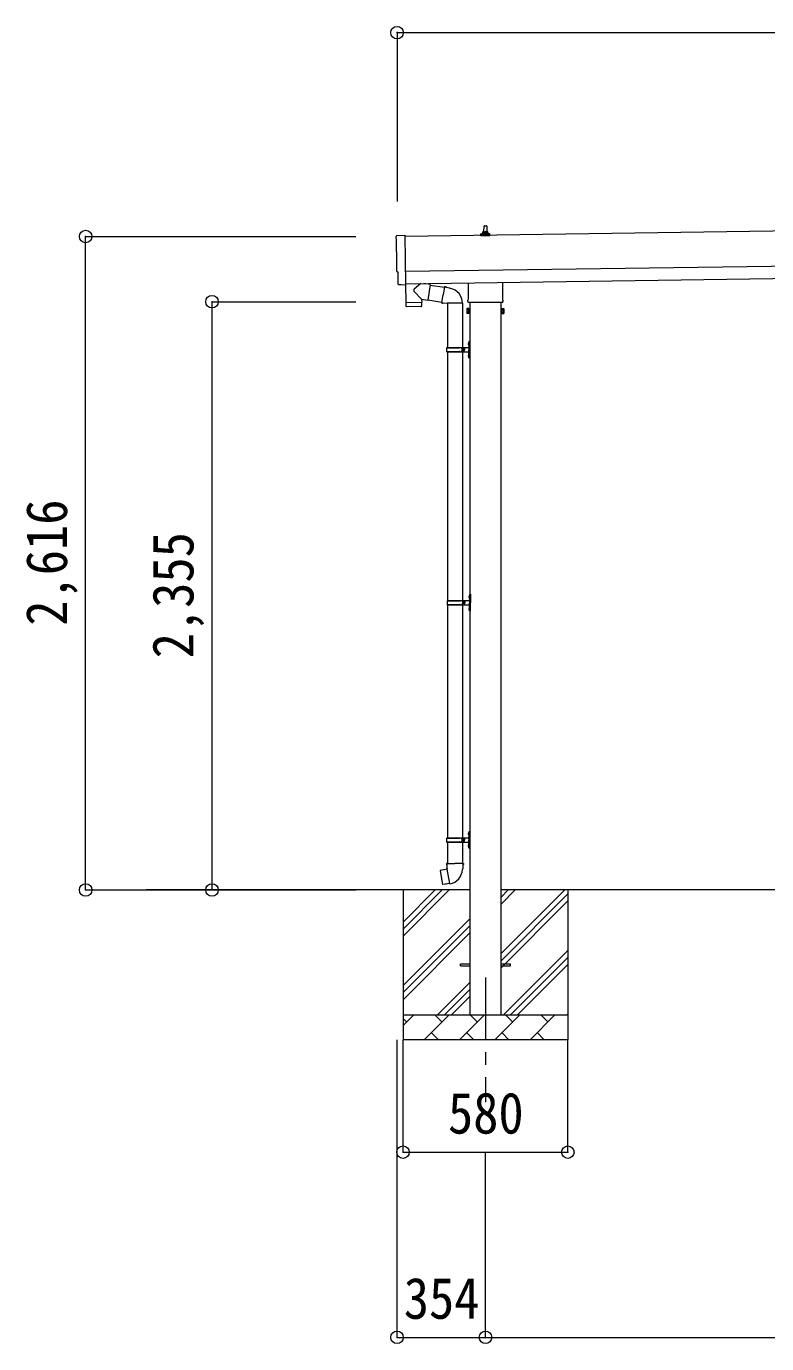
# Model space of a CAD drawing. Units: millimetres at full size, sheet at 1:50; some dimension numbers follow another scale. Extents: x -14053 to 14053, y -9700 to 9700.
# Drawn here: x -2432 to 535, y -6767 to -1493 of the extents above; entities that cross this region are included whole.
import ezdxf
from ezdxf.enums import TextEntityAlignment as Align

# ---------------------------------------------------------------- set-up
doc = ezdxf.new("R2010")
doc.units = ezdxf.units.MM
doc.header["$LTSCALE"] = 50
doc.header["$PDMODE"] = 32
doc.header["$PDSIZE"] = 50
doc.linetypes.add('CHAIN1', pattern=[8, 5, -1, 1, -1])
for name, color, linetype, lineweight in [('0-0_0', 7, 'Continuous', 9), ('0-1_Defpoints', 4, 'Continuous', 9), ('0-2_TEXT1', 7, 'Continuous', 9), ('0-6_PARTS1', 6, 'Continuous', 9)]:
    doc.layers.add(name, color=color, linetype=linetype, lineweight=lineweight)
doc.styles.add('ＭＳ ゴシック', font='')
doc.styles.get('ＭＳ ゴシック').set_extended_font_data('MS Gothic')

msp = doc.modelspace()

# ---------------------------------------------------------------- linework, layer by layer
at = {"layer": '0-0_0'}
for p, q in [((-654.63, -4950.76), (-1950.42, -4950.76)), ((-922.13, -4950.76), (-922.13, -5550.76)), ((-922.13, -5135.81), (-737.07, -4950.76)), ((-922.13, -5107.53), (-765.36, -4950.76)), ((-922.13, -5079.24), (-793.64, -4950.76)), ((2345.37, -4950.76), (-529.63, -4950.76)), ((-529.63, -5205.86), (-274.53, -4950.76)), ((-529.63, -5007.87), (-472.52, -4950.76)), ((-529.63, -4979.58), (-500.8, -4950.76)), ((-262.13, -4950.76), (-262.13, -5550.76)), ((-529.63, -5234.14), (-262.13, -4966.64)), ((-529.63, -5262.43), (-262.13, -4994.93)), ((-922.13, -5333.8), (-654.63, -5066.3)), ((-922.13, -5362.08), (-654.63, -5094.58)), ((-922.13, -5390.37), (-654.63, -5122.87)), ((-519.97, -5450.76), (-262.13, -5192.92)), ((-491.68, -5450.76), (-262.13, -5221.2)), ((-463.4, -5450.76), (-262.13, -5249.48)), ((-784.53, -5450.76), (-654.63, -5320.86)), ((-756.24, -5450.76), (-654.63, -5349.14)), ((-727.96, -5450.76), (-654.63, -5377.43)), ((-922.13, -5450.76), (-262.13, -5450.76)), ((-922.13, -5493.65), (-879.23, -5450.76)), ((-907.79, -5479.31), (-922.13, -5464.97)), ((-837.81, -5550.76), (-737.81, -5450.76)), ((-766.36, -5479.31), (-794.92, -5450.76)), ((-696.39, -5550.76), (-596.39, -5450.76)), ((-624.94, -5479.31), (-653.5, -5450.76)), ((-554.97, -5550.76), (-454.97, -5450.76)), ((-483.52, -5479.31), (-512.07, -5450.76)), ((-413.55, -5550.76), (-313.55, -5450.76)), ((-342.1, -5479.31), (-370.65, -5450.76)), ((-265.41, -5450.76), (-262.13, -5447.47)), ((-809.26, -5522.21), (-780.7, -5550.76)), ((-667.84, -5522.21), (-639.28, -5550.76)), ((-526.41, -5522.21), (-497.86, -5550.76)), ((-384.99, -5522.21), (-356.44, -5550.76)), ((-262.13, -5550.76), (-922.13, -5550.76))]:
    msp.add_line(p, q, dxfattribs=at)
at = {"layer": '0-1_Defpoints'}
for p, q in [((4450.11, -2257.31), (-914.85, -2333.95)), ((-602.13, -2320.71), (-602.13, -2316.5)), ((-601.13, -2316.5), (-583.13, -2316.5)), ((-598.13, -2316.5), (-597.4, -2292.97)), ((-596.4, -2292), (-587.85, -2292)), ((-586.85, -2292.97), (-586.13, -2316.5)), ((-582.13, -2320.71), (-582.13, -2316.5)), ((-610.38, -2332), (-610.38, -2324.28)), ((-573.88, -2332), (-610.38, -2332)), ((-609.99, -2323.5), (-574.26, -2323.5)), ((-609.61, -2323.31), (-602.89, -2321.68)), ((-602.51, -2321.5), (-581.74, -2321.5)), ((-574.64, -2323.31), (-581.36, -2321.68)), ((-573.88, -2332), (-573.88, -2324.28)), ((-912.85, -2473.94), (4452.11, -2397.3)), ((-912.13, -2523.94), (4452.82, -2447.29)), ((-931.71, -2527.98), (-938.63, -2527.72)), ((-930.31, -2527.06), (-912.08, -2527.71)), ((-912.09, -2526.7), (-912.08, -2527.7)), ((-660.43, -2585.99), (-660.43, -2520.34)), ((-523.83, -2518.39), (-523.83, -2585.99)), ((-666.13, -2624.26), (-665.37, -2622.94)), ((-666.13, -2624.26), (-666.13, -2641.26)), ((-659.13, -2627.85), (-665.37, -2627.85)), ((-662.13, -2594.76), (-662.13, -2589.26)), ((-524.19, -2598.26), (-660.06, -2598.26)), ((-654.63, -2598.26), (-654.63, -5450.76)), ((-529.63, -5450.76), (-529.63, -2598.26)), ((-525.13, -2627.85), (-518.88, -2627.85)), ((-522.13, -2589.26), (-522.13, -2594.76)), ((-518.13, -2624.26), (-518.88, -2622.94)), ((-518.13, -2624.26), (-518.13, -2641.26)), ((-666.13, -2641.26), (-665.37, -2642.57)), ((-659.13, -2637.67), (-665.37, -2637.67)), ((-659.13, -2642.57), (-665.37, -2642.57)), ((-656.63, -2641.96), (-659.13, -2641.96)), ((-527.63, -2641.96), (-525.13, -2641.96)), ((-525.13, -2637.67), (-518.88, -2637.67)), ((-525.13, -2642.57), (-518.88, -2642.57)), ((-518.13, -2641.26), (-518.88, -2642.57)), ((-692.13, -5246.26), (-654.63, -5246.26)), ((-692.13, -5255.26), (-692.13, -5246.26)), ((-692.13, -5255.26), (-654.63, -5255.26)), ((-529.63, -5246.26), (-492.13, -5246.26)), ((-529.63, -5255.26), (-492.13, -5255.26)), ((-492.13, -5255.26), (-492.13, -5246.26))]:
    msp.add_line(p, q, dxfattribs=at)
at = {"layer": '0-1_Defpoints', "color": 7, "linetype": 'CHAIN1'}
msp.add_line((-592.13, -5300.76), (-592.13, -5800.76), dxfattribs=at)
at = {"layer": '0-1_Defpoints'}
for points in [[(-946.46, -2330.97), (-914.92, -2328.87), (-912.09, -2526.7)], [(-941.51, -2524.77), (-942.19, -2477.75), (-942.79, -2477.75)], [(-659.13, -2642.57), (-659.13, -2622.94), (-665.37, -2622.94)], [(-659.13, -2641.96), (-659.13, -2623.56), (-656.63, -2623.56)], [(-525.13, -2641.96), (-525.13, -2623.56), (-527.63, -2623.56)], [(-525.13, -2642.57), (-525.13, -2622.94), (-518.88, -2622.94)]]:
    msp.add_lwpolyline(points, dxfattribs=at)
for points in [[(-656.63, -2643.26), (-656.63, -2622.26), (-654.63, -2622.26), (-654.63, -2643.26)], [(-527.63, -2643.26), (-527.63, -2622.26), (-529.63, -2622.26), (-529.63, -2643.26)]]:
    msp.add_lwpolyline(points, close=True, dxfattribs=at)
for centre, radius, start, end in [((-598.04, -2317.13), 4.13, 90, 171.17633), ((-601.13, -2317.5), 1, 90, 180), ((-596.4, -2293), 1, 90, 178.60509), ((-588.79, -2316.5), 4.83, 133.60282, 180), ((-595.46, -2316.5), 4.83, 0, 46.39718), ((-587.85, -2293), 1, 1.39491, 90), ((-586.21, -2317.13), 4.13, 8.82367, 90), ((-583.13, -2317.5), 1, 0, 90), ((-609.38, -2324.28), 1, 103.62699, 180), ((-603.13, -2320.71), 1, 283.62699, 0), ((-581.13, -2320.71), 1, 180, 256.37301), ((-574.88, -2324.28), 1, 0, 76.37301), ((-661.78, -2625.4), 4.34, 145.61575, 214.38425), ((-649.88, -2632.76), 16.24, 162.41205, 197.58795), ((-658.13, -2589.26), 4, 125.09963, 180), ((-658.13, -2594.76), 4, 180, 194.47751), ((-658.13, -2594.76), 4, 194.47751, 241.04498), ((-526.13, -2594.76), 4, 298.95502, 345.52249), ((-526.13, -2589.26), 4, 0, 54.90037), ((-526.13, -2594.76), 4, 345.52249, 0), ((-534.37, -2632.76), 16.24, 342.41205, 17.58795), ((-522.47, -2625.4), 4.34, 325.61575, 34.38425), ((-661.78, -2640.12), 4.34, 145.61575, 214.38425), ((-522.47, -2640.12), 4.34, 325.61575, 34.38425)]:
    msp.add_arc(centre, radius, start, end, dxfattribs=at)
for centre, major_axis, ratio, start_param, end_param in [((-946.26, -2333.96), (-3, -0.04), 0.99863, 4.7647489, 6.2979817), ((-5710.63, -2472.46), (4762.89, 68.04), 0.99863, 6.2686928, 6.2979817), ((-942.85, -2473.35), (-4.41, -0.06), 0.99863, 6.2686928, 7.8539816), ((-938.51, -2524.72), (-2.15, -2.1), 0.9974, 5.5252311, 7.0411395), ((-931.67, -2526.98), (-0.717, -0.7), 0.9974, 0.7579542, 1.5707963)]:
    msp.add_ellipse(centre, major_axis=major_axis, ratio=ratio, start_param=start_param, end_param=end_param, dxfattribs=at)
at = {"layer": '0-2_TEXT1'}
for p, q in [((-930.97, -2527.7), (-930.31, -2527.06)), ((-850.69, -2523.06), (-878.33, -2545.57)), ((-813.06, -2527.07), (-838.9, -2522.89)), ((-813.06, -2527.07), (-823.23, -2589.95)), ((-813.36, -2528.89), (-756, -2538.03)), ((-847.64, -2586), (-878.51, -2552.9)), ((-766.74, -2598.94), (-761.21, -2567.57)), ((-755.67, -2536.21), (-761.21, -2567.57)), ((-755.67, -2536.21), (-754.53, -2534.23)), ((-754.53, -2534.23), (-750.97, -2534.85)), ((-750.97, -2534.85), (-750.55, -2537.2)), ((-736.04, -2540.02), (-734.35, -2541.65)), ((-734.35, -2541.65), (-732.24, -2542.1)), ((-911.45, -2599.93), (-911.03, -2612.98)), ((-850.45, -2615.06), (-907.99, -2615.89)), ((-906.96, -2598.87), (-906.93, -2599.87)), ((-851.97, -2598.08), (-851.97, -2599.08)), ((-847.64, -2586), (-823.23, -2589.95)), ((-847.64, -2586), (-847.47, -2598.02)), ((-822.93, -2588.12), (-766.42, -2597.12)), ((-766.74, -2598.94), (-766.34, -2601.19)), ((-766.74, -2598.94), (-761.58, -2599.76)), ((-766.34, -2601.19), (-762.78, -2601.82)), ((-762.78, -2601.82), (-761.58, -2599.76)), ((-761.58, -2599.76), (-746.98, -2602.07)), ((-746.98, -2602.07), (-744.78, -2601.09)), ((-684.48, -2601.48), (-745.66, -2601.48)), ((-744.63, -2601.48), (-744.63, -2778.77)), ((-684.63, -2601.48), (-684.63, -2930.24)), ((-747.63, -2780.77), (-697.29, -2780.77)), ((-747.63, -2794.77), (-697.29, -2794.77)), ((-746.63, -2778.77), (-660.63, -2778.77)), ((-746.63, -2778.77), (-746.63, -2780.77)), ((-746.63, -2796.77), (-746.63, -2794.77)), ((-687.63, -2778.77), (-687.63, -2783.27)), ((-687.63, -2783.27), (-685.63, -2783.27)), ((-687.63, -2796.77), (-687.63, -2792.27)), ((-687.63, -2792.27), (-685.63, -2792.27)), ((-685.63, -2783.27), (-685.63, -2787.77)), ((-685.63, -2792.27), (-685.63, -2787.77)), ((-679.63, -2778.77), (-679.63, -2787.77)), ((-679.63, -2783.27), (-676.63, -2783.27)), ((-679.63, -2796.77), (-679.63, -2787.77)), ((-679.63, -2792.27), (-676.63, -2792.27)), ((-676.63, -2783.27), (-676.63, -2787.77)), ((-676.63, -2792.27), (-676.63, -2787.77)), ((-660.93, -2761.62), (-658.88, -2762.62)), ((-659.66, -2759.62), (-659.03, -2759.62)), ((-659.66, -2759.62), (-659.66, -2767.92)), ((-659.66, -2767.92), (-659.03, -2767.92)), ((-659.03, -2759.62), (-659.03, -2767.92)), ((-659.03, -2759.62), (-658.63, -2760.02)), ((-659.03, -2767.92), (-658.63, -2767.52)), ((-658.88, -2762.62), (-658.27, -2763.77)), ((-658.63, -2755.77), (-655.63, -2754.27)), ((-658.63, -2755.77), (-658.63, -2787.77)), ((-658.63, -2760.02), (-658.63, -2767.52)), ((-658.63, -2819.77), (-658.63, -2787.77)), ((-655.63, -2754.27), (-655.63, -2787.77)), ((-655.63, -2754.27), (-654.63, -2754.27)), ((-655.63, -2821.27), (-655.63, -2787.77)), ((-654.63, -2754.27), (-654.63, -2787.77)), ((-654.63, -2821.27), (-654.63, -2787.77)), ((-746.63, -2796.77), (-660.63, -2796.77)), ((-744.63, -2796.77), (-744.63, -3791.76)), ((-684.63, -2796.77), (-684.63, -3791.76)), ((-660.93, -2809.62), (-658.88, -2810.62)), ((-659.66, -2807.62), (-659.03, -2807.62)), ((-659.66, -2807.62), (-659.66, -2815.92)), ((-659.66, -2815.92), (-659.03, -2815.92)), ((-659.03, -2807.62), (-659.03, -2815.92)), ((-659.03, -2807.62), (-658.63, -2808.02)), ((-659.03, -2815.92), (-658.63, -2815.52)), ((-658.88, -2810.62), (-658.27, -2811.77)), ((-658.63, -2808.02), (-658.63, -2815.52)), ((-658.63, -2819.77), (-655.63, -2821.27)), ((-655.63, -2821.27), (-654.63, -2821.27)), ((-745.13, -3793.76), (-694.79, -3793.76)), ((-744.13, -3791.76), (-658.13, -3791.76)), ((-744.13, -3791.76), (-744.13, -3793.76)), ((-685.13, -3791.76), (-685.13, -3796.26)), ((-685.13, -3796.26), (-683.13, -3796.26)), ((-683.13, -3796.26), (-683.13, -3800.76)), ((-677.13, -3791.76), (-677.13, -3800.76)), ((-677.13, -3796.26), (-674.13, -3796.26)), ((-674.13, -3796.26), (-674.13, -3800.76)), ((-658.43, -3774.61), (-656.38, -3775.61)), ((-657.16, -3772.61), (-656.53, -3772.61)), ((-657.16, -3772.61), (-657.16, -3780.91)), ((-657.16, -3780.91), (-656.53, -3780.91)), ((-656.53, -3772.61), (-656.53, -3780.91)), ((-656.53, -3772.61), (-656.13, -3773.01)), ((-656.53, -3780.91), (-656.13, -3780.51)), ((-656.38, -3775.61), (-655.77, -3776.76)), ((-656.13, -3768.76), (-653.13, -3767.26)), ((-656.13, -3768.76), (-656.13, -3800.76)), ((-656.13, -3773.01), (-656.13, -3780.51)), ((-653.13, -3767.26), (-653.13, -3800.76)), ((-653.13, -3767.26), (-652.13, -3767.26)), ((-652.13, -3767.26), (-652.13, -3800.76)), ((-745.13, -3807.76), (-694.79, -3807.76)), ((-744.63, -3809.75), (-744.63, -4741.76)), ((-744.13, -3809.76), (-744.13, -3807.76)), ((-744.13, -3809.76), (-658.13, -3809.76)), ((-685.13, -3809.76), (-685.13, -3805.26)), ((-685.13, -3805.26), (-683.13, -3805.26)), ((-684.63, -3809.75), (-684.63, -4741.76)), ((-683.13, -3805.26), (-683.13, -3800.76)), ((-677.13, -3809.76), (-677.13, -3800.76)), ((-677.13, -3805.26), (-674.13, -3805.26)), ((-674.13, -3805.26), (-674.13, -3800.76)), ((-658.43, -3822.61), (-656.38, -3823.61)), ((-657.16, -3820.61), (-656.53, -3820.61)), ((-657.16, -3820.61), (-657.16, -3828.91)), ((-657.16, -3828.91), (-656.53, -3828.91)), ((-656.53, -3820.61), (-656.53, -3828.91)), ((-656.53, -3820.61), (-656.13, -3821.01)), ((-656.53, -3828.91), (-656.13, -3828.51)), ((-656.38, -3823.61), (-655.77, -3824.76)), ((-656.13, -3832.76), (-656.13, -3800.76)), ((-656.13, -3821.01), (-656.13, -3828.51)), ((-656.13, -3832.76), (-653.13, -3834.26)), ((-653.13, -3834.26), (-653.13, -3800.76)), ((-653.13, -3834.26), (-652.13, -3834.26)), ((-652.13, -3834.26), (-652.13, -3800.76)), ((-747.63, -4743.76), (-697.29, -4743.76)), ((-746.63, -4741.76), (-660.63, -4741.76)), ((-746.63, -4741.76), (-746.63, -4743.76)), ((-687.63, -4741.76), (-687.63, -4746.26)), ((-687.63, -4746.26), (-685.63, -4746.26)), ((-685.63, -4746.26), (-685.63, -4750.76)), ((-679.63, -4741.76), (-679.63, -4750.76)), ((-679.63, -4746.26), (-676.63, -4746.26)), ((-676.63, -4746.26), (-676.63, -4750.76)), ((-660.93, -4724.61), (-658.88, -4725.61)), ((-659.66, -4722.61), (-659.03, -4722.61)), ((-659.66, -4722.61), (-659.66, -4730.91)), ((-659.66, -4730.91), (-659.03, -4730.91)), ((-659.03, -4722.61), (-659.03, -4730.91)), ((-659.03, -4722.61), (-658.63, -4723.01)), ((-659.03, -4730.91), (-658.63, -4730.51)), ((-658.88, -4725.61), (-658.27, -4726.76)), ((-658.63, -4718.76), (-655.63, -4717.26)), ((-658.63, -4718.76), (-658.63, -4750.76)), ((-658.63, -4723.01), (-658.63, -4730.51)), ((-655.63, -4717.26), (-655.63, -4750.76)), ((-655.63, -4717.26), (-654.63, -4717.26)), ((-654.63, -4717.26), (-654.63, -4750.76)), ((-747.63, -4757.76), (-697.29, -4757.76)), ((-746.63, -4759.76), (-746.63, -4757.76)), ((-746.63, -4759.76), (-660.63, -4759.76)), ((-744.63, -4759.76), (-744.63, -4844.69)), ((-687.63, -4759.76), (-687.63, -4755.26)), ((-687.63, -4755.26), (-685.63, -4755.26)), ((-685.63, -4755.26), (-685.63, -4750.76)), ((-684.63, -4759.76), (-684.63, -4844.69)), ((-679.63, -4759.76), (-679.63, -4750.76)), ((-679.63, -4755.26), (-676.63, -4755.26)), ((-676.63, -4755.26), (-676.63, -4750.76)), ((-660.93, -4772.61), (-658.88, -4773.61)), ((-659.66, -4770.61), (-659.03, -4770.61)), ((-659.66, -4770.61), (-659.66, -4778.91)), ((-659.66, -4778.91), (-659.03, -4778.91)), ((-659.03, -4770.61), (-659.03, -4778.91)), ((-659.03, -4770.61), (-658.63, -4771.01)), ((-659.03, -4778.91), (-658.63, -4778.51)), ((-658.88, -4773.61), (-658.27, -4774.76)), ((-658.63, -4782.76), (-658.63, -4750.76)), ((-658.63, -4771.01), (-658.63, -4778.51)), ((-658.63, -4782.76), (-655.63, -4784.26)), ((-655.63, -4784.26), (-655.63, -4750.76)), ((-655.63, -4784.26), (-654.63, -4784.26)), ((-654.63, -4784.26), (-654.63, -4750.76)), ((-746.48, -4844.69), (-748.63, -4845.47)), ((-748.63, -4845.47), (-748.63, -4849.09)), ((-748.63, -4849.09), (-746.38, -4849.9)), ((-746.48, -4844.69), (-714.63, -4844.69)), ((-746.48, -4844.69), (-746.38, -4849.9)), ((-746.38, -4849.9), (-746.13, -4864.69)), ((-682.78, -4844.69), (-714.63, -4844.69)), ((-680.63, -4849.09), (-682.87, -4849.9)), ((-682.78, -4844.69), (-680.63, -4845.47)), ((-680.63, -4845.47), (-680.63, -4849.09)), ((-773.08, -4873.14), (-773.89, -4874.31)), ((-773.89, -4874.31), (-764.27, -4928.87)), ((-745.22, -4867.89), (-773.08, -4873.14)), ((-760.34, -4870.53), (-760.55, -4870.78)), ((-746.13, -4864.69), (-744.78, -4866.69)), ((-734.86, -4925.18), (-745, -4867.71)), ((-744.97, -4866.89), (-744.97, -4867.59)), ((-744.78, -4866.69), (-744.81, -4866.69)), ((-684.44, -4866.63), (-684.51, -4868.79)), ((-683.12, -4864.69), (-684.44, -4866.63)), ((-750.25, -4927.78), (-750.53, -4927.62)), ((-734.56, -4925.95), (-734.8, -4925.28))]:
    msp.add_line(p, q, dxfattribs=at)
for points in [[(-912.48, -2527.69), (-911.46, -2598.93), (-847.47, -2598.02)], [(-755.67, -2536.21), (-750.55, -2537.2), (-736.04, -2540.02)], [(-847.49, -2612.07), (-847.45, -2599.02), (-911.45, -2599.93)], [(-660.93, -2765.91), (-658.88, -2764.92), (-658.27, -2763.77)], [(-660.93, -2813.91), (-658.88, -2812.92), (-658.27, -2811.77)], [(-658.43, -3778.91), (-656.38, -3777.91), (-655.77, -3776.76)], [(-658.43, -3826.91), (-656.38, -3825.91), (-655.77, -3824.76)], [(-660.93, -4728.91), (-658.88, -4727.91), (-658.27, -4726.76)], [(-660.93, -4776.91), (-658.88, -4775.91), (-658.27, -4774.76)], [(-682.78, -4844.69), (-682.87, -4849.9), (-683.12, -4864.69)], [(-758.1, -4870.31), (-758.38, -4870.16), (-760.34, -4870.53)], [(-735.13, -4925.09), (-763.11, -4929.69), (-764.27, -4928.87)], [(-748.06, -4927.22), (-748.28, -4927.45), (-750.25, -4927.78)]]:
    msp.add_lwpolyline(points, dxfattribs=at)
for centre, radius, start, end in [((-875.02, -2549.31), 5, 131.47396, 225.79244), ((-744.78, -2601.09), 60.3, 359.62495, 78), ((-908.03, -2612.89), 3, 181.81845, 270.86677), ((-850.49, -2612.06), 3, 270.81845, 359.81845), ((-698.88, -2787.77), 49.25, 171.82876, 180.00002), ((-698.88, -2787.77), 49.25, 180.00002, 188.17127), ((-697.29, -2778.77), 2, 270, 359.99998), ((-697.29, -2796.77), 2, 0.00005, 90.00004), ((-655.33, -2763.77), 6, 136.21765, 223.78235), ((-660.63, -2776.77), 2, 270, 359.99998), ((-655.33, -2811.77), 6, 136.21765, 223.78235), ((-660.63, -2798.77), 2, 0.00005, 90.00004), ((-696.38, -3800.76), 49.25, 171.82876, 180.00002), ((-694.79, -3791.76), 2, 270, 359.99998), ((-652.83, -3776.76), 6, 136.21765, 223.78235), ((-658.13, -3789.76), 2, 270, 359.99998), ((-696.38, -3800.76), 49.25, 180.00002, 188.17127), ((-694.79, -3809.76), 2, 0.00005, 90.00004), ((-652.83, -3824.76), 6, 136.21765, 223.78235), ((-658.13, -3811.76), 2, 0.00005, 90.00004), ((-698.88, -4750.76), 49.25, 171.82876, 180.00002), ((-697.29, -4741.76), 2, 270, 359.99998), ((-655.33, -4726.76), 6, 136.21765, 223.78235), ((-660.63, -4739.76), 2, 270, 359.99998), ((-698.88, -4750.76), 49.25, 180.00002, 188.17127), ((-697.29, -4759.76), 2, 0.00005, 90.00004), ((-655.33, -4774.76), 6, 136.21765, 223.78235), ((-660.63, -4761.76), 2, 0.00005, 90.00004), ((-745.27, -4867.59), 0.3, 280.66842, 0), ((-744.77, -4866.89), 0.2, 100, 180), ((-744.78, -4866.69), 60.3, 279.96938, 358), ((-735.08, -4925.39), 0.3, 20, 99.33158), ((-734.37, -4925.88), 0.2, 200, 279.96938)]:
    msp.add_arc(centre, radius, start, end, dxfattribs=at)
at = {"layer": '0-6_PARTS1'}
for p, q in [((-946.13, -1518.15), (-946.13, -2194.27)), ((-946.13, -1518.15), (5763.87, -1518.15)), ((-2193.84, -2334.75), (-1111.22, -2334.75)), ((-2193.84, -4950.76), (-2193.84, -2334.75)), ((-1687.41, -2595.76), (-1111.22, -2595.76)), ((-1687.41, -4950.76), (-1687.41, -2595.76)), ((-2193.84, -4950.76), (-1111.22, -4950.76)), ((-1687.41, -4950.76), (-1111.22, -4950.76)), ((-946.13, -6742.41), (-946.13, -5550.76)), ((-922.13, -6000.82), (-922.13, -5550.76)), ((-262.13, -6000.82), (-262.13, -5550.76)), ((-922.13, -6000.82), (-262.13, -6000.82)), ((-592.13, -6742.41), (-592.13, -6000.82)), ((-946.13, -6742.41), (-592.13, -6742.41)), ((-592.13, -6742.41), (2407.87, -6742.41))]:
    msp.add_line(p, q, dxfattribs=at)
for p in [(-946.13, -1518.15), (-2193.84, -2334.75), (-1687.41, -2595.76), (-2193.84, -4950.76), (-1687.41, -4950.76), (-922.13, -6000.82), (-262.13, -6000.82), (-946.13, -6742.41), (-592.13, -6742.41)]:
    msp.add_point(p, dxfattribs=at)

# ---------------------------------------------------------------- texts
at = {"layer": '0-6_PARTS1', "color": 7, "style": 'ＭＳ ゴシック', "width": 0.9}
for s, p in [('2,616', (-2218.84, -3892.76)), ('2,355', (-1712.41, -4023.26))]:
    msp.add_text(s, height=165, rotation=90, dxfattribs=at).set_placement(p, align=Align.BOTTOM_LEFT)
for s, p in [('580', (-742.13, -5975.82)), ('354', (-919.13, -6717.41))]:
    msp.add_text(s, height=165, dxfattribs=at).set_placement(p, align=Align.BOTTOM_LEFT)

doc.saveas('drawing.dxf')
